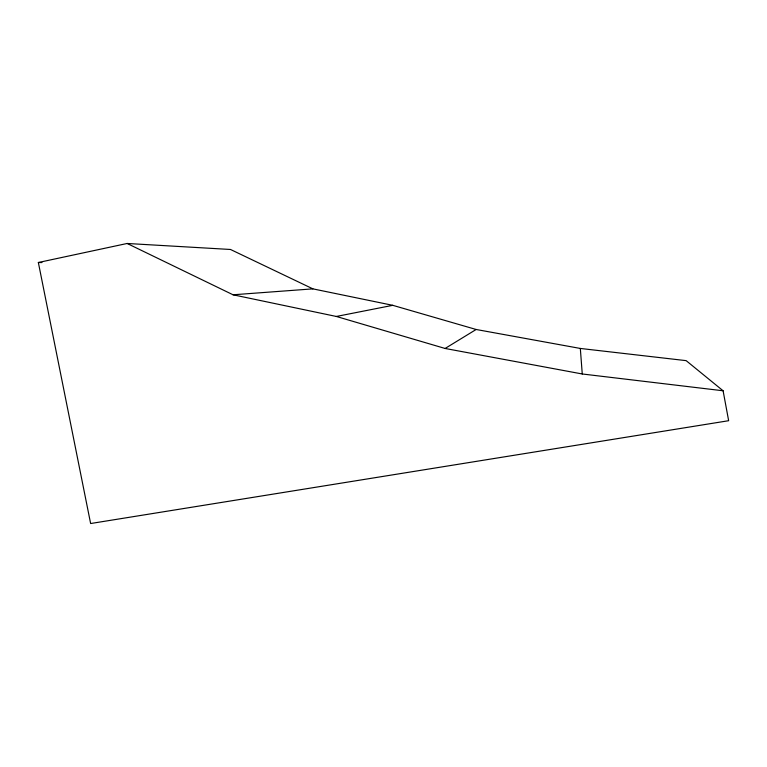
<?xml version="1.0" encoding="UTF-8"?>
<svg xmlns="http://www.w3.org/2000/svg" width="767" height="767" viewBox="0 0 767 767"><rect width="100%" height="100%" fill="white"/><g stroke="black" fill="none" stroke-linecap="round" stroke-linejoin="round"><path stroke-width="1.15" d="M127.149 243.475L233.043 294.787L336.349 316.464L445.109 348.467L476.144 329.484L580.322 348.448L686.149 360.643L723.099 390.777L728.65 420.709L90.631 523.525L38.35 262.506L127.149 243.475L230.503 249.476L312.898 288.862L392.762 305.324L476.144 329.484M336.349 316.464L392.762 305.324M233.043 294.787L312.898 288.862M38.35 262.506L41.945 262.554M445.109 348.467L582.258 373.98L723.099 390.777M580.322 348.448L582.258 373.98"/></g></svg>
